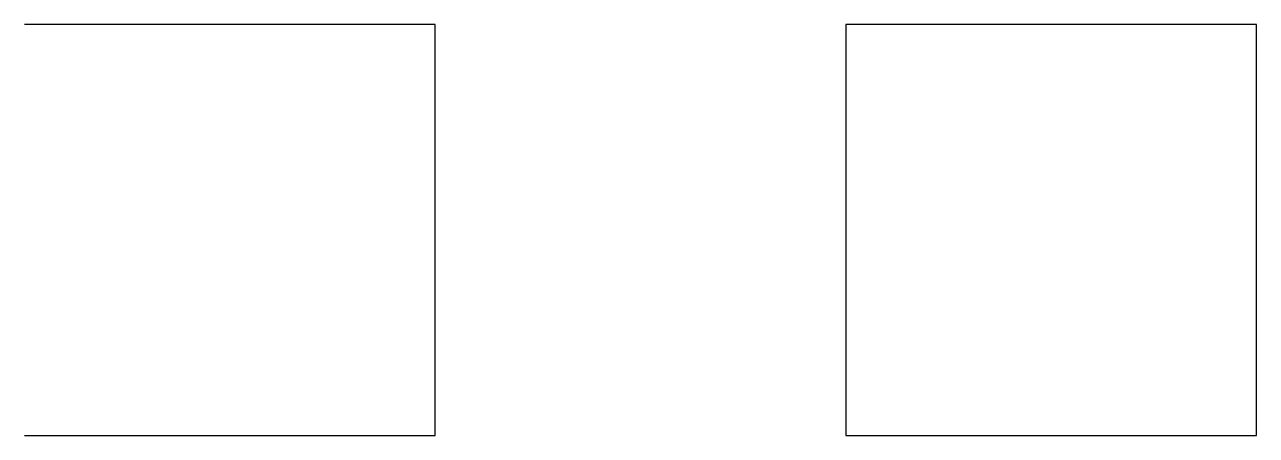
# Model space of a CAD drawing. Header units: metres. Extents: x 1000000 to 1000030, y 500000 to 500010.
import ezdxf

# ---------------------------------------------------------------- set-up
doc = ezdxf.new("R2010")
doc.units = ezdxf.units.M

msp = doc.modelspace()

# ---------------------------------------------------------------- linework, layer by layer
at = {"color": 1}
msp.add_lwpolyline([(1000000, 500000), (1000010, 500000), (1000010, 500010), (1000000, 500010)], dxfattribs=at)
at = {"color": 3}
msp.add_lwpolyline([(1000020, 500000), (1000030, 500000), (1000030, 500010), (1000020, 500010)], close=True, dxfattribs=at)

doc.saveas('drawing.dxf')
